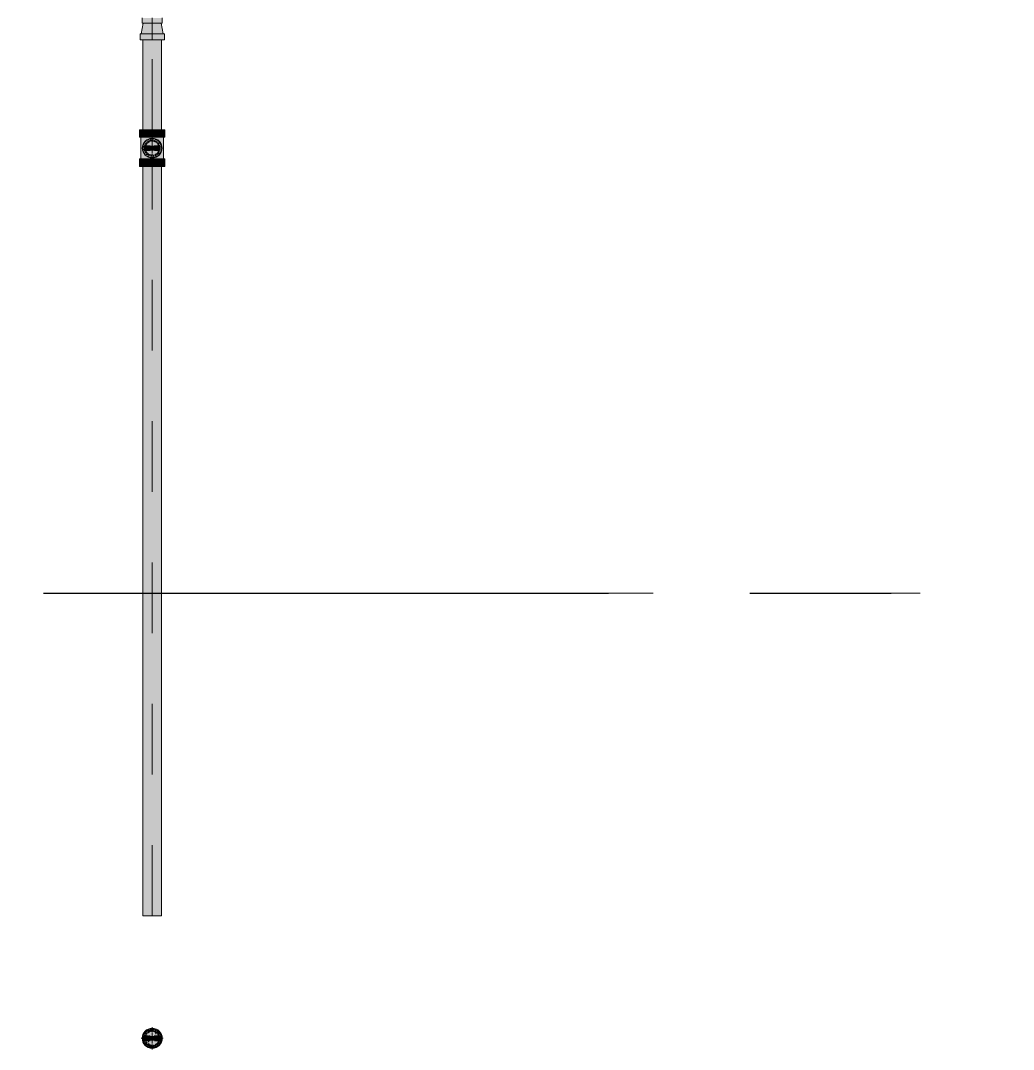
# Model space of a CAD drawing. Header units: millimetres. Extents: x -4000 to 187956, y -58990 to 162485.
# Drawn here: x 61354 to 63586, y 134425 to 136737 of the extents above; entities that cross this region are included whole.
import ezdxf

# ---------------------------------------------------------------- set-up
doc = ezdxf.new("R2010")
doc.units = ezdxf.units.MM
for name, pattern in [('Dash 1_16_', [317.5, 158.75, -158.75]), ('Grid Line', [2222.5, 1270, -317.5, 317.5, -317.5]), ('Grid Line 12_5mm', [2150, 1250, -300, 300, -300])]:
    doc.linetypes.add(name, pattern=pattern)
for name, color, linetype, lineweight in [('F-SPRN', 3, 'Continuous', 9), ('P-PIPE', 3, 'Continuous', 9), ('P-PIPE-CNTR', 3, 'Continuous', 9), ('S-GRID', 1, 'Continuous', 30)]:
    doc.layers.add(name, color=color, linetype=linetype, lineweight=lineweight)

# ---------------------------------------------------------------- blocks, each defined once
blk = doc.blocks.new('CMF2_NHAXUONG_A_rvt-1-FFS - TANG 1')
at = {"layer": 'S-GRID', "linetype": 'Grid Line 12_5mm', "lineweight": 9}
blk.add_line((-824.3, 135450), (183641.1, 135450), dxfattribs=at)
blk = doc.blocks.new('Sprinkler_Up - DN20-V677-FFS - TANG 1')
at = {"layer": 'F-SPRN', "transparency": 33554534}
for points in [[(-13.5, 0), (-3.9, 0.7), (-1.7, 2.9), (-1.2, 3.5), (-0.6, 4), (0.6, 4), (1.2, 3.5), (1.7, 2.9), (4.6, 0), (22.2, 0), (18, 13.1), (6.9, 21.2), (-6.9, 21.2), (-18, 13.1), (-22.2, 0)], [(0, -21.2), (6.9, -21.2), (18, -13.1), (22.2, 0), (3.9, -0.7), (1.7, -2.9), (1.2, -3.5), (0.6, -4), (-0.6, -4), (-1.2, -3.5), (-1.7, -2.9), (-4.6, 0), (-22.2, 0), (-18, -13.1), (-6.9, -21.2)], [(0, -16.7), (4.3, -16.1), (11.8, -11.8), (16.1, -4.3), (16.1, 4.3), (11.8, 11.8), (8.3, 14.4), (0, 16.7), (-4.3, 16.1), (-11.8, 11.8), (-16.1, 4.3), (-16.1, -4.3), (-11.8, -11.8), (-8.3, -14.4)], [(0, -15.6), (7.8, -13.5), (13.5, -7.8), (15.1, -4), (15.1, 4), (13.5, 7.8), (7.8, 13.5), (0, 15.6), (-7.8, 13.5), (-11, 11), (-15.1, 4), (-15.1, -4), (-11, -11), (-7.8, -13.5)], [(-10.9, -5.5), (-10.9, 5.4), (-14.5, 5.4), (-14.5, -5.5)], [(-7.7, -5.5), (-7.7, 5.4), (-10.9, 5.4), (-10.9, -5.5)], [(0, -5.5), (0, 5.4), (-7.7, 5.4), (-7.7, -5.5)], [(0, 0), (5.7, 0), (2.9, 4.9), (-2.9, 4.9), (-5.7, 0)], [(-2.9, -4.9), (2.9, -4.9), (5.7, 0), (-5.7, 0)], [(0, 0), (4.6, 0), (0, 4.6), (-4.6, 0)], [(0, -4.6), (4.6, 0), (-4.6, 0)], [(0, -2.6), (1.3, 0), (-1.8, 0)], [(-1.3, 0), (1.8, 0), (0, 2.6)], [(7.7, -5.5), (7.7, 5.4), (0, 5.4), (0, -5.5)], [(10.9, -5.5), (10.9, 5.4), (7.7, 5.4), (7.7, -5.5)], [(14.5, -5.5), (14.5, 5.4), (10.9, 5.4), (10.9, -5.5)]]:
    blk.add_hatch(color=1, dxfattribs=at).paths.add_polyline_path(points)
at = {"layer": 'F-SPRN', "color": 1}
for p, q in [((-11.5, 5.4), (-14.5, 5.4)), ((-14.5, 5.4), (-11.3, 5.4)), ((-14.5, 5.4), (-14.5, 3.7)), ((-14.5, 3.3), (-14.5, 0)), ((-11.5, 5.4), (-11.5, 4)), ((-10.9, 1.9), (-10.9, 3.6)), ((-10.8, 5.4), (-8, 5.4)), ((-8.1, 5.4), (-10.8, 5.4)), ((-8.1, 5.4), (-8.1, 2.8)), ((-8.1, 2.5), (-8.1, 0.7)), ((-7.7, 4.8), (-7.7, 2.7)), ((-7.7, 4.8), (-7.7, 2.7)), ((-7.7, 2.1), (-7.7, 0.5)), ((-7.7, 2.1), (-7.7, 0.5)), ((-6.7, 5.4), (-4.7, 5.4)), ((-5.8, 3.8), (-5.8, 2.2)), ((-2.1, 0), (-2.1, 0)), ((-2.1, 0), (-2.1, -0.1)), ((0, 2.1), (-0.1, 2.1)), ((2.1, 0.1), (2.1, 0.2)), ((2.1, 0), (2.1, 0.1)), ((2.1, 0), (2.1, 0)), ((4.7, 5.4), (6.5, 5.4)), ((7.7, 5.4), (10.8, 5.4)), ((7.7, 5.2), (7.7, 2.7)), ((7.7, 5.2), (7.7, 2.7)), ((7.7, 2.3), (7.7, 0.5)), ((7.7, 2.3), (7.7, 0.5)), ((10.8, 5.4), (8.1, 5.4)), ((8.1, 5.4), (8.1, 2.8)), ((8.1, 2.5), (8.1, 0.4)), ((10.9, 5.4), (14.5, 5.4)), ((10.9, 3.6), (10.9, 0.2)), ((14.5, 5.4), (11.5, 5.4)), ((11.5, 5.4), (11.5, 4)), ((11.5, 3), (11.5, 0.2)), ((14.5, 5.4), (14.5, -5.5)), ((-14.5, -1.3), (-14.5, -3.7)), ((-11.1, -5.5), (-14.5, -5.5)), ((-14.5, -5.5), (-11.5, -5.5)), ((-10.9, -2.6), (-10.9, -1.3)), ((-10.8, -5.5), (-8.1, -5.5)), ((-7.8, -5.5), (-10.8, -5.5)), ((-8.1, -4.2), (-8.1, -5.5)), ((-7.7, -2.7), (-7.7, -4)), ((-7.7, -2.7), (-7.7, -4)), ((-7, -5.5), (-5.8, -5.5)), ((-4.8, -5.5), (-7, -5.5)), ((-5.8, -2.3), (-5.8, -3.8)), ((-2.1, -0.3), (-2, -0.4)), ((-2, -0.4), (-2, -0.5)), ((-2, -0.5), (-2, -0.6)), ((-2, -0.6), (-2, -0.7)), ((-2, -0.7), (-1.9, -0.7)), ((-1.9, -0.7), (-1.9, -0.8)), ((-1.9, -0.8), (-1.9, -0.9)), ((-1.9, -0.9), (-1.8, -1)), ((-1.8, -1), (-1.8, -1.1)), ((-1.8, -1), (-1.8, -1)), ((-1.8, -1.1), (-1.7, -1.2)), ((-1.7, -1.2), (-1.6, -1.3)), ((-1.7, -1.2), (-1.7, -1.2)), ((-1.6, -1.3), (-1.6, -1.4)), ((-1.6, -1.4), (-1.5, -1.4)), ((-1.5, -1.4), (-1.4, -1.5)), ((-1.4, -1.5), (-1.3, -1.6)), ((-1.4, -1.5), (-1.4, -1.5)), ((-1.3, -1.6), (-1.3, -1.7)), ((-1.3, -1.7), (-1.2, -1.7)), ((-1.2, -1.7), (-1.1, -1.7)), ((-1.1, -1.7), (-1.1, -1.8)), ((-1.1, -1.8), (-1, -1.8)), ((-1, -1.8), (-0.9, -1.9)), ((-0.9, -1.9), (-0.8, -1.9)), ((-0.8, -1.9), (-0.7, -2)), ((-0.8, -1.9), (-0.8, -1.9)), ((-0.7, -2), (-0.6, -2)), ((-0.6, -2), (-0.5, -2)), ((-0.5, -2), (-0.4, -2)), ((-0.4, -2), (-0.3, -2.1)), ((-0.4, -2), (-0.4, -2)), ((-0.3, -2.1), (-0.2, -2.1)), ((-0.2, -2.1), (-0.1, -2.1)), ((-0.1, -2.1), (0, -2.1)), ((0, -2.1), (0.1, -2.1)), ((0.1, -2.1), (0.2, -2.1)), ((0.1, -2.1), (0.1, -2.1)), ((0.2, -2.1), (0.3, -2.1)), ((0.3, -2.1), (0.4, -2)), ((0.4, -2), (0.5, -2)), ((0.5, -2), (0.6, -2)), ((0.6, -2), (0.7, -2)), ((0.6, -2), (0.6, -2)), ((0.7, -2), (0.8, -1.9)), ((0.8, -1.9), (0.9, -1.9)), ((0.9, -1.9), (1, -1.8)), ((0.9, -1.9), (0.9, -1.9)), ((1, -1.8), (1.1, -1.8)), ((1.1, -1.8), (1.2, -1.7)), ((1.2, -1.7), (1.3, -1.6)), ((1.2, -1.7), (1.2, -1.7)), ((1.3, -1.6), (1.4, -1.6)), ((1.4, -1.5), (1.5, -1.5)), ((1.4, -1.6), (1.4, -1.5)), ((1.5, -1.4), (1.6, -1.3)), ((1.5, -1.5), (1.5, -1.4)), ((1.6, -1.3), (1.7, -1.2)), ((1.6, -1.3), (1.6, -1.3)), ((1.7, -1.1), (1.8, -1.1)), ((1.7, -1.2), (1.7, -1.1)), ((1.8, -1), (1.9, -0.9)), ((1.8, -1.1), (1.8, -1)), ((1.9, -0.8), (2, -0.7)), ((1.9, -0.8), (1.9, -0.8)), ((1.9, -0.9), (1.9, -0.8)), ((2, -0.4), (2.1, -0.3)), ((2, -0.5), (2, -0.4)), ((2, -0.5), (2, -0.5)), ((2, -0.6), (2, -0.5)), ((2, -0.7), (2, -0.6)), ((2.1, -0.1), (2.1, 0)), ((2.1, -0.2), (2.1, -0.1)), ((2.1, -0.3), (2.1, -0.2)), ((7, -5.5), (4.8, -5.5)), ((5.8, -2.2), (5.8, -3.8)), ((5.8, -5.5), (7, -5.5)), ((7.7, -0.5), (7.7, -2.3)), ((7.7, -0.5), (7.7, -2.3)), ((7.7, -2.7), (7.7, -5.4)), ((7.7, -2.7), (7.7, -5.4)), ((10.8, -5.5), (7.7, -5.5)), ((8.1, -0.4), (8.1, -2.5)), ((8.1, -2.8), (8.1, -5.5)), ((8.1, -5.5), (10.8, -5.5)), ((10.9, -0.2), (10.9, -3.6)), ((14.5, -5.5), (10.9, -5.5)), ((11.5, -0.2), (11.5, -3)), ((11.5, -4), (11.5, -5.5)), ((11.5, -5.5), (14.5, -5.5))]:
    blk.add_line(p, q, dxfattribs=at)
at = {"layer": 'F-SPRN', "color": 1, "flags": 128}
for points in [[(-1.7, 1.2), (-1.7, 1.1), (-1.8, 1.1), (-1.8, 1), (-1.9, 0.9), (-1.9, 0.8), (-1.9, 0.8), (-2, 0.7), (-2, 0.6), (-2, 0.5), (-2, 0.5), (-2, 0.4), (-2.1, 0.3), (-2.1, 0.2), (-2.1, 0.1), (-2.1, 0)], [(-0.9, 1.9), (-1, 1.8), (-1.1, 1.8), (-1.2, 1.7), (-1.2, 1.7), (-1.3, 1.6), (-1.4, 1.6), (-1.4, 1.5), (-1.5, 1.5), (-1.5, 1.4), (-1.6, 1.3), (-1.6, 1.3), (-1.7, 1.2)], [(-0.6, 2), (-0.7, 2), (-0.8, 1.9), (-0.9, 1.9), (-0.9, 1.9)], [(-0.5, 2), (-0.6, 2), (-0.6, 2)], [(-0.1, 2.1), (-0.1, 2.1), (-0.2, 2.1), (-0.3, 2.1), (-0.4, 2), (-0.5, 2)], [(1.6, 1.4), (1.5, 1.4), (1.4, 1.5), (1.4, 1.5), (1.3, 1.6), (1.3, 1.7), (1.2, 1.7), (1.1, 1.7), (1.1, 1.8), (1, 1.8), (0.9, 1.9), (0.8, 1.9), (0.8, 1.9), (0.7, 2), (0.6, 2), (0.5, 2), (0.4, 2), (0.4, 2), (0.3, 2.1), (0.2, 2.1), (0.1, 2.1), (0, 2.1)], [(1.9, 0.8), (1.9, 0.9), (1.8, 1), (1.8, 1), (1.8, 1.1), (1.7, 1.2), (1.7, 1.2), (1.6, 1.3), (1.6, 1.4)], [(2.1, 0.3), (2, 0.4), (2, 0.5), (2, 0.6), (2, 0.7), (1.9, 0.7), (1.9, 0.8)], [(2.1, 0.2), (2.1, 0.2), (2.1, 0.3)], [(-2.1, -0.1), (-2.1, -0.2), (-2.1, -0.2), (-2.1, -0.3)]]:
    blk.add_lwpolyline(points, dxfattribs=at)
at = {"layer": 'F-SPRN', "color": 1}
for radius, start, end in [(22.2, 360, 180), (21.9, 165.6773, 179.2615), (21.9, 144.7698, 164.8151), (21.9, 126.6942, 143.2701), (16.7, 167.6802, 180), (16.7, 167.6802, 180), (16.7, 155.3879, 164.9693), (16.7, 155.3879, 164.9693), (15.6, 166.4265, 180), (15.6, 166.4265, 180), (15.6, 150.9409, 165), (15.6, 159.6139, 165), (16.7, 136.7213, 149.931), (16.7, 136.7213, 149.931), (15.6, 150.9409, 156.3845), (15.6, 138.4214, 150), (15.6, 138.4214, 150), (21.9, 108.2621, 125.7507), (16.7, 121.4181, 130.5751), (16.7, 121.4181, 130.5751), (15.6, 120.5262, 133.2078), (15.6, 120.5262, 133.2078), (16.7, 106.5995, 120), (16.7, 106.5995, 120), (15.6, 114.4363, 119.9813), (15.6, 114.4363, 119.9813), (21.9, 99.348, 107.901), (4.63, 155.7832, 180), (4.63, 155.7832, 180), (16.7, 96.4143, 105), (16.7, 96.4143, 105), (4.63, 109.0192, 138.2703), (4.63, 109.0192, 138.2703), (21.9, 90.145, 98.8503), (15.6, 95.5762, 100.6843), (15.6, 95.5762, 100.6843), (2.56, 109.0192, 168.8278), (2.56, 109.0192, 168.8278), (2.04, 109.0192, 180), (16.7, 83.0684, 90), (16.7, 83.0684, 90), (4.63, 17.9592, 90), (4.63, 17.9592, 90), (3.81, 57.0577, 90), (2.56, 14.5599, 90), (2.56, 14.5599, 90), (2.04, 10.4703, 90), (21.9, 72.5583, 89.4624), (15.6, 75.573, 80.5892), (15.6, 75.573, 80.5892), (3.81, 16.1605, 43.8358), (15.6, 67.5614, 74.5481), (15.6, 67.5614, 74.5481), (16.7, 60, 75), (16.7, 60, 75), (15.6, 60.0187, 65.5637), (15.6, 60.0187, 65.5637), (21.9, 54.2493, 71.7379), (15.6, 46.7922, 60), (15.6, 46.7922, 60), (16.7, 49.4249, 58.5819), (16.7, 49.4249, 58.5819), (15.6, 30, 41.5786), (15.6, 30, 41.5786), (16.7, 30, 43.2787), (16.7, 30, 43.2787), (21.9, 36.7299, 53.3058), (15.6, 23.6155, 29.5646), (15.6, 15, 29.5646), (15.6, 15, 20.3861), (16.7, 15, 24.6121), (16.7, 15, 24.6121), (15.6, 360, 13.6618), (15.6, 0, 13.6618), (16.7, 360, 12.3198), (16.7, 0, 12.3198), (21.9, 15.1849, 35.2302), (21.9, 0.7385, 14.3227), (22.2, 180, 360), (21.9, 180.7385, 194.3227), (21.9, 195.1849, 215.2302), (21.9, 216.7299, 233.3058), (16.7, 180, 192.3198), (16.7, 180, 192.3198), (16.7, 195.0307, 204.6121), (16.7, 195.0307, 204.6121), (15.6, 181.9082, 193.6618), (15.6, 181.9082, 193.6618), (15.6, 197.3339, 209.5646), (15.6, 197.3339, 209.5646), (16.7, 210.069, 223.2787), (16.7, 210.069, 223.2787), (15.6, 212.5472, 221.5786), (15.6, 212.5472, 221.5786), (21.9, 234.2493, 251.7379), (16.7, 229.4249, 238.5819), (16.7, 229.4249, 238.5819), (15.6, 233.795, 240), (15.6, 233.795, 240), (16.7, 240, 255), (16.7, 240, 255), (15.6, 240.0187, 254.5481), (15.6, 240.0187, 254.5481), (21.9, 252.5583, 269.4624), (4.63, 197.9592, 0), (4.63, 197.9592, 360), (15.6, 255, 267.64), (15.6, 255, 267.64), (3.81, 196.1605, 360), (2.56, 191.1677, 270), (2.56, 191.1677, 270), (2.04, 190.4703, 270), (16.7, 263.0684, 270), (16.7, 263.0684, 270), (2.04, 270, 0), (2.56, 270, 0), (2.56, 270, 360), (21.9, 270.145, 278.8503), (15.6, 275.5762, 280.6843), (15.6, 275.5762, 280.6843), (16.7, 276.4143, 285), (16.7, 276.4143, 285), (21.9, 279.348, 287.901), (16.7, 286.5995, 300), (16.7, 286.5995, 300), (15.6, 294.4363, 299.9813), (15.6, 294.4363, 299.9813), (21.9, 288.2621, 305.7507), (15.6, 300, 313.2078), (15.6, 300, 313.2078), (16.7, 301.4181, 310.5751), (16.7, 301.4181, 310.5751), (15.6, 318.4214, 330), (15.6, 318.4214, 330), (16.7, 316.7213, 330), (16.7, 316.7213, 330), (21.9, 306.6942, 323.2701), (15.6, 330.4354, 345), (15.6, 330.4354, 336.3845), (15.6, 339.6139, 345), (15.6, 346.3382, 360), (15.6, 346.3382, 360), (16.7, 335.3879, 345), (16.7, 335.3879, 345), (16.7, 347.6802, 360), (16.7, 347.6802, 360), (21.9, 324.7698, 344.8151), (21.9, 345.6773, 359.2615)]:
    blk.add_arc((0, 0), radius, start, end, dxfattribs=at)
blk = doc.blocks.new('Steel_Transition_Threaded_HoaPhat - Standard-V953-FFS - TANG 1')
at = {"layer": 'P-PIPE', "lineweight": 13, "transparency": 33554534}
h = blk.add_hatch(color=1, dxfattribs=at)
h.paths.add_polyline_path([(49550, 126427.6), (49555.8, 126428.4), (49561.3, 126430.6), (49565.9, 126434.2), (49569.5, 126438.8), (49571.7, 126444.3), (49572.5, 126450.1), (49571.7, 126455.9), (49569.5, 126461.3), (49565.9, 126466), (49561.3, 126469.6), (49555.8, 126471.8), (49550, 126472.6), (49544.2, 126471.8), (49538.8, 126469.6), (49534.1, 126466), (49530.5, 126461.3), (49528.3, 126455.9), (49527.5, 126450.1), (49528.3, 126444.3), (49530.5, 126438.8), (49534.1, 126434.2), (49538.8, 126430.6), (49544.2, 126428.4)])
h.paths.add_polyline_path([(49550, 126430), (49544.8, 126430.7), (49540, 126432.7), (49535.8, 126435.9), (49532.6, 126440), (49530.6, 126444.9), (49529.9, 126450.1), (49530.6, 126455.3), (49532.6, 126460.1), (49535.8, 126464.3), (49540, 126467.5), (49544.8, 126469.5), (49550, 126470.2), (49555.2, 126469.5), (49560.1, 126467.5), (49564.2, 126464.3), (49567.4, 126460.1), (49569.4, 126455.3), (49570.1, 126450.1), (49569.4, 126444.9), (49567.4, 126440), (49564.2, 126435.9), (49560.1, 126432.7), (49555.2, 126430.7)])
for points in [[(49529.9, 126450.1), (49533.6, 126450.1), (49535.8, 126458.3), (49541.8, 126464.3), (49550, 126466.5), (49558.2, 126464.3), (49564.2, 126458.3), (49566.4, 126450.1), (49570.1, 126450.1), (49569.4, 126455.3), (49567.4, 126460.1), (49564.2, 126464.3), (49560.1, 126467.5), (49555.2, 126469.5), (49550, 126470.2), (49544.8, 126469.5), (49540, 126467.5), (49535.8, 126464.3), (49532.6, 126460.1), (49530.6, 126455.3)], [(49550, 126431.6), (49554.8, 126432.2), (49559.3, 126434.1), (49563.1, 126437), (49566, 126440.8), (49567.9, 126445.3), (49568.5, 126450.1), (49567.9, 126454.9), (49566, 126459.3), (49563.1, 126463.2), (49559.3, 126466.1), (49554.8, 126468), (49550, 126468.6), (49545.2, 126468), (49540.8, 126466.1), (49536.9, 126463.2), (49534, 126459.3), (49532.1, 126454.9), (49531.5, 126450.1), (49532.1, 126445.3), (49534, 126440.8), (49536.9, 126437), (49540.8, 126434.1), (49545.2, 126432.2)], [(49550, 126430), (49555.2, 126430.7), (49560.1, 126432.7), (49564.2, 126435.9), (49567.4, 126440), (49569.4, 126444.9), (49570.1, 126450.1), (49566.4, 126450.1), (49564.2, 126441.9), (49558.2, 126435.9), (49550, 126433.7), (49541.8, 126435.9), (49535.8, 126441.9), (49533.6, 126450.1), (49529.9, 126450.1), (49530.6, 126444.9), (49532.6, 126440), (49535.8, 126435.9), (49540, 126432.7), (49544.8, 126430.7)]]:
    blk.add_hatch(color=1, dxfattribs=at).paths.add_polyline_path(points)
at = {"layer": 'P-PIPE', "color": 20, "lineweight": 13}
for radius, start, end in [(22.5, 0, 180), (22.5, 0, 180), (20.1, 109.6859, 125.0043), (20.1, 100.9975, 105), (18.5, 91.4353, 103.2046), (18.5, 91.4353, 103.2046), (20.1, 90.5246, 98.5089), (18.5, 78.0986, 90), (18.5, 78.0986, 90), (20.1, 75.0607, 87.9279), (20.1, 54.9957, 75), (22.5, 180, 0), (22.5, 180, 0), (20.1, 166.0499, 180), (20.1, 180, 193.9501), (20.1, 150, 162.7449), (18.5, 166.5939, 180), (18.5, 166.5939, 180), (18.5, 180, 193.4061), (18.5, 180, 193.4061), (18.5, 157.6232, 165), (18.5, 157.6232, 165), (18.5, 195, 202.3768), (18.5, 195, 202.3768), (20.1, 128.8856, 148.1553), (16.4, 180.8106, 191.4533), (16.4, 168.5467, 175.1607), (18.5, 136.4297, 150), (18.5, 136.4297, 150), (16.4, 158.0319, 163.506), (16.4, 141.9681, 150), (18.5, 123.4976, 133.2041), (18.5, 123.4976, 133.2041), (16.4, 121.0738, 126.4537), (18.5, 106.819, 120), (18.5, 106.819, 120), (16.4, 113.4045, 120), (16.4, 107.4657, 111.9681), (16.4, 96.2132, 104.6042), (16.4, 66.9681, 75), (18.5, 60, 75), (18.5, 60, 75), (18.5, 46.7959, 56.5024), (18.5, 46.7959, 56.5024), (20.1, 31.8447, 51.1144), (16.4, 30, 38.0319), (18.5, 30, 43.5703), (18.5, 30, 43.5703), (16.4, 338.0319, 342.8691), (16.4, 0, 8.0319), (16.4, 351.9681, 0), (18.5, 15, 22.3768), (18.5, 15, 22.3768), (18.5, 337.6232, 345), (18.5, 337.6232, 345), (20.1, 17.2551, 30), (18.5, 0, 13.4061), (18.5, 0, 13.4061), (18.5, 346.5939, 0), (18.5, 346.5939, 0), (20.1, 0, 13.9501), (20.1, 346.0499, 0), (20.1, 197.2551, 210), (20.1, 211.8447, 231.1144), (18.5, 210, 223.5703), (18.5, 210, 223.5703), (16.4, 210.6635, 218.0319), (18.5, 226.7959, 236.5024), (18.5, 226.7959, 236.5024), (20.1, 234.9957, 255), (16.4, 230.4733, 236.6389), (18.5, 240, 255), (18.5, 240, 255), (16.4, 240, 246.5955), (16.4, 246.9681, 255), (20.1, 255.0607, 267.9279), (18.5, 258.0986, 270), (18.5, 258.0986, 270), (16.4, 264.1652, 268.506), (20.1, 270.5246, 278.5089), (18.5, 271.4353, 283.2046), (18.5, 271.4353, 283.2046), (16.4, 276.4537, 283.9063), (20.1, 280.9975, 285), (16.4, 287.4657, 291.9681), (18.5, 286.819, 300), (18.5, 286.819, 300), (16.4, 293.4045, 300), (20.1, 289.6859, 305.0043), (18.5, 303.4976, 313.2041), (18.5, 303.4976, 313.2041), (20.1, 308.8856, 328.1553), (18.5, 316.4297, 330), (18.5, 316.4297, 330), (20.1, 330, 342.7449)]:
    blk.add_arc((49550, 126450.1), radius, start, end, dxfattribs=at)
blk = doc.blocks.new('Sprinkler_Up - DN20-V968-FFS - TANG 1')
at = {"layer": 'F-SPRN', "transparency": 33554534}
for points in [[(-4.6, 0), (-1.7, 2.9), (-1.2, 3.5), (-0.6, 4), (0.6, 4), (1.2, 3.5), (1.7, 2.9), (4.6, 0), (22.2, 0), (18, 13.1), (6.9, 21.2), (-6.9, 21.2), (-18, 13.1), (-22.2, 0), (-13.2, 0)], [(-6.9, -21.2), (6.9, -21.2), (18, -13.1), (22.2, 0), (3.9, -0.7), (1.7, -2.9), (1.2, -3.5), (0.6, -4), (-0.6, -4), (-1.2, -3.5), (-1.7, -2.9), (-4.6, 0), (-22.2, 0), (-18, -13.1), (-12.4, -17.1)], [(0, -16.7), (4.3, -16.1), (11.8, -11.8), (16.1, -4.3), (16.1, 4.3), (11.8, 11.8), (8.3, 14.4), (0, 16.7), (-4.3, 16.1), (-11.8, 11.8), (-16.1, 4.3), (-16.1, -4.3), (-11.8, -11.8), (-8.3, -14.4)], [(0, -15.6), (7.8, -13.5), (13.5, -7.8), (15.1, -4), (15.1, 4), (13.5, 7.8), (7.8, 13.5), (0, 15.6), (-7.8, 13.5), (-11, 11), (-15.1, 4), (-15.1, -4), (-11, -11), (-7.8, -13.5)], [(-14.5, -5.5), (-10.9, -5.5), (-10.9, 5.4), (-14.5, 5.4)], [(-7.7, -5.5), (-7.7, 5.4), (-10.9, 5.4), (-10.9, -5.5)], [(0, -5.5), (0, 5.4), (-7.7, 5.4), (-7.7, -5.5)], [(0, 0), (5.7, 0), (2.9, 4.9), (-2.9, 4.9), (-5.7, 0)], [(2.9, -4.9), (5.7, 0), (-5.7, 0), (-2.9, -4.9)], [(-4.6, 0), (4.6, 0), (0, 4.6)], [(0, -4.6), (4.6, 0), (-4.6, 0)], [(0, -2.6), (1.3, 0), (-1.8, 0)], [(-1.3, 0), (1.8, 0), (0, 2.6)], [(7.7, -5.5), (7.7, 5.4), (0, 5.4), (0, -5.5)], [(10.9, -5.5), (10.9, 5.4), (7.7, 5.4), (7.7, -5.5)], [(14.5, -5.5), (14.5, 5.4), (10.9, 5.4), (10.9, -5.5)]]:
    blk.add_hatch(color=1, dxfattribs=at).paths.add_polyline_path(points)
at = {"layer": 'F-SPRN', "color": 1}
for p, q in [((-13.2, 5.4), (-14.5, 5.4)), ((-14.5, 5.4), (-13.2, 5.4)), ((-14.5, 5.4), (-14.5, -5.5)), ((-11.5, 5.4), (-13.2, 5.4)), ((-13.2, 5.4), (-10.9, 5.4)), ((-11.5, 5.4), (-11.5, 4)), ((-11.5, 3), (-11.5, 0.2)), ((-10.9, 0.2), (-10.9, 3.6)), ((-10.8, 5.4), (-7.7, 5.4)), ((-8.1, 5.4), (-10.8, 5.4)), ((-8.1, 5.4), (-8.1, 2.8)), ((-8.1, 2.5), (-8.1, 0.4)), ((-7.7, 5.4), (-7.7, 2.7)), ((-7.7, 5.4), (-7.7, 2.7)), ((-7.7, 2.3), (-7.7, 0.5)), ((-7.7, 2.3), (-7.7, 0.5)), ((-6.9, 5.4), (-4.7, 5.4)), ((-5.8, 3.8), (-5.8, 2.2)), ((-2.1, 0), (-2.1, 0)), ((-2.1, 0), (-2.1, -0.1)), ((0, 2.1), (-0.1, 2.1)), ((2.1, 0), (2.1, 0.1)), ((2.1, 0), (2.1, 0)), ((4.7, 5.4), (6.9, 5.4)), ((5.8, 3.8), (5.8, 2.2)), ((7.7, 5.4), (10.8, 5.4)), ((7.7, 5.4), (7.7, 2.7)), ((7.7, 5.4), (7.7, 2.7)), ((7.7, 2.3), (7.7, 0.5)), ((7.7, 2.3), (7.7, 0.5)), ((10.8, 5.4), (8.1, 5.4)), ((8.1, 5.4), (8.1, 2.8)), ((8.1, 2.5), (8.1, 0.4)), ((10.9, 5.4), (14.5, 5.4)), ((10.9, 3.6), (10.9, 0.2)), ((14.5, 5.4), (11.5, 5.4)), ((11.5, 5.4), (11.5, 4)), ((11.5, 3), (11.5, 0.2)), ((14.5, 5.4), (14.5, -5.5)), ((-13.3, -5.5), (-14.5, -5.5)), ((-14.5, -5.5), (-13.3, -5.5)), ((-10.9, -5.5), (-13.2, -5.5)), ((-13.2, -5.5), (-11.5, -5.5)), ((-11.5, -0.2), (-11.5, -3)), ((-11.5, -4), (-11.5, -5.5)), ((-10.9, -3.6), (-10.9, -0.2)), ((-10.8, -5.5), (-8.1, -5.5)), ((-7.7, -5.5), (-10.8, -5.5)), ((-8.1, -0.4), (-8.1, -2.5)), ((-8.1, -2.8), (-8.1, -5.5)), ((-7.7, -0.5), (-7.7, -2.3)), ((-7.7, -0.5), (-7.7, -2.3)), ((-7.7, -2.7), (-7.7, -5.4)), ((-7.7, -2.7), (-7.7, -5.4)), ((-7, -5.5), (-5.8, -5.5)), ((-4.8, -5.5), (-7, -5.5)), ((-5.8, -2.2), (-5.8, -3.8)), ((0, -2.1), (0.1, -2.1)), ((7, -5.5), (4.8, -5.5)), ((5.8, -2.2), (5.8, -3.8)), ((5.8, -5.5), (7, -5.5)), ((7.7, -0.5), (7.7, -2.3)), ((7.7, -0.5), (7.7, -2.3)), ((7.7, -2.7), (7.7, -5.4)), ((7.7, -2.7), (7.7, -5.4)), ((10.8, -5.5), (7.7, -5.5)), ((8.1, -0.4), (8.1, -2.5)), ((8.1, -2.8), (8.1, -5.5)), ((8.1, -5.5), (10.8, -5.5)), ((10.9, -0.2), (10.9, -3.6)), ((14.5, -5.5), (10.9, -5.5)), ((11.5, -0.2), (11.5, -3)), ((11.5, -4), (11.5, -5.5)), ((11.5, -5.5), (14.5, -5.5))]:
    blk.add_line(p, q, dxfattribs=at)
at = {"layer": 'F-SPRN', "color": 1, "flags": 128}
for points in [[(-0.1, 2.1), (-0.1, 2.1), (-0.2, 2.1), (-0.3, 2.1), (-0.4, 2), (-0.5, 2), (-0.6, 2), (-0.6, 2), (-0.7, 2), (-0.8, 1.9), (-0.9, 1.9), (-0.9, 1.9), (-1, 1.8), (-1.1, 1.8), (-1.2, 1.7), (-1.2, 1.7), (-1.3, 1.6), (-1.4, 1.6), (-1.4, 1.5), (-1.5, 1.5), (-1.5, 1.4), (-1.6, 1.3), (-1.6, 1.3), (-1.7, 1.2), (-1.7, 1.1), (-1.8, 1.1), (-1.8, 1), (-1.9, 0.9), (-1.9, 0.8), (-1.9, 0.8), (-2, 0.7), (-2, 0.6), (-2, 0.5), (-2, 0.5), (-2, 0.4), (-2.1, 0.3), (-2.1, 0.2), (-2.1, 0.1), (-2.1, 0)], [(2.1, 0.1), (2.1, 0.2), (2.1, 0.2), (2.1, 0.3), (2, 0.4), (2, 0.5), (2, 0.6), (2, 0.7), (1.9, 0.7), (1.9, 0.8), (1.9, 0.9), (1.8, 1), (1.8, 1), (1.8, 1.1), (1.7, 1.2), (1.7, 1.2), (1.6, 1.3), (1.6, 1.4), (1.5, 1.4), (1.4, 1.5), (1.4, 1.5), (1.3, 1.6), (1.3, 1.7), (1.2, 1.7), (1.1, 1.7), (1.1, 1.8), (1, 1.8), (0.9, 1.9), (0.8, 1.9), (0.8, 1.9), (0.7, 2), (0.6, 2), (0.5, 2), (0.4, 2), (0.4, 2), (0.3, 2.1), (0.2, 2.1), (0.1, 2.1), (0, 2.1)], [(-2.1, -0.1), (-2.1, -0.2), (-2.1, -0.2), (-2.1, -0.3), (-2, -0.4), (-2, -0.5), (-2, -0.6), (-2, -0.7), (-1.9, -0.7), (-1.9, -0.8), (-1.9, -0.9), (-1.8, -1), (-1.8, -1), (-1.8, -1.1), (-1.7, -1.2), (-1.7, -1.2), (-1.6, -1.3), (-1.6, -1.4), (-1.5, -1.4), (-1.4, -1.5), (-1.4, -1.5), (-1.3, -1.6), (-1.3, -1.7), (-1.2, -1.7), (-1.1, -1.7), (-1.1, -1.8), (-1, -1.8), (-0.9, -1.9), (-0.8, -1.9), (-0.8, -1.9), (-0.7, -2), (-0.6, -2), (-0.5, -2), (-0.4, -2), (-0.4, -2), (-0.3, -2.1), (-0.2, -2.1), (-0.1, -2.1), (0, -2.1)], [(0.1, -2.1), (0.1, -2.1), (0.2, -2.1), (0.3, -2.1), (0.4, -2), (0.5, -2), (0.6, -2), (0.6, -2), (0.7, -2), (0.8, -1.9), (0.9, -1.9), (0.9, -1.9), (1, -1.8), (1.1, -1.8), (1.2, -1.7), (1.2, -1.7), (1.3, -1.6), (1.4, -1.6), (1.4, -1.5), (1.5, -1.5), (1.5, -1.4), (1.6, -1.3), (1.6, -1.3), (1.7, -1.2), (1.7, -1.1), (1.8, -1.1), (1.8, -1), (1.9, -0.9), (1.9, -0.8), (1.9, -0.8), (2, -0.7), (2, -0.6), (2, -0.5), (2, -0.5), (2, -0.4), (2.1, -0.3), (2.1, -0.2), (2.1, -0.1), (2.1, 0)]]:
    blk.add_lwpolyline(points, dxfattribs=at)
at = {"layer": 'F-SPRN', "color": 1}
for radius, start, end in [(22.2, 360, 180), (21.9, 165.6773, 179.2615), (21.9, 144.7698, 164.8151), (21.9, 129.0584, 143.2701), (16.7, 167.6802, 180), (16.7, 167.6802, 180), (16.7, 155.3879, 165), (16.7, 155.3879, 165), (15.6, 166.3382, 180), (15.6, 166.3382, 180), (15.6, 150.4354, 165), (15.6, 159.6139, 165), (16.7, 136.7213, 150), (16.7, 136.7213, 150), (15.6, 150.4354, 156.3845), (15.6, 138.4214, 150), (15.6, 138.4214, 150), (21.9, 108.2621, 125.7507), (16.7, 121.4181, 130.5751), (16.7, 121.4181, 130.5751), (15.6, 120, 133.2078), (15.6, 120, 133.2078), (16.7, 106.5995, 120), (16.7, 106.5995, 120), (15.6, 114.4363, 119.9813), (15.6, 114.4363, 119.9813), (21.9, 99.348, 107.901), (4.63, 0, 180), (4.63, 360, 180), (16.7, 96.4143, 105), (16.7, 96.4143, 105), (3.81, 360, 180), (21.9, 90.145, 98.8503), (15.6, 95.5762, 100.6843), (15.6, 95.5762, 100.6843), (2.56, 0, 180), (2.56, 360, 180), (2.04, 0, 180), (16.7, 83.0684, 90), (16.7, 83.0684, 90), (21.9, 72.5583, 89.4624), (15.6, 75, 87.64), (15.6, 75, 87.64), (15.6, 60.0187, 74.5481), (15.6, 60.0187, 74.5481), (16.7, 60, 75), (16.7, 60, 75), (21.9, 54.2493, 71.7379), (15.6, 46.7922, 60), (15.6, 46.7922, 60), (16.7, 49.4249, 58.5819), (16.7, 49.4249, 58.5819), (15.6, 30, 41.5786), (15.6, 30, 41.5786), (16.7, 30, 43.2787), (16.7, 30, 43.2787), (21.9, 36.7299, 53.3058), (15.6, 23.6155, 29.5646), (15.6, 15, 29.5646), (15.6, 15, 20.3861), (16.7, 15, 24.6121), (16.7, 15, 24.6121), (15.6, 360, 13.6618), (15.6, 0, 13.6618), (16.7, 360, 12.3198), (16.7, 0, 12.3198), (21.9, 15.1849, 35.2302), (21.9, 0.7385, 14.3227), (22.2, 180, 360), (21.9, 180.7385, 194.3227), (21.9, 195.1849, 215.2302), (21.9, 216.7299, 230.9416), (16.7, 180, 192.3198), (16.7, 180, 192.3198), (16.7, 195, 204.6121), (16.7, 195, 204.6121), (15.6, 180, 193.6618), (15.6, 180, 193.6618), (15.6, 195, 200.3861), (15.6, 195, 209.5646), (16.7, 210, 223.2787), (16.7, 210, 223.2787), (15.6, 203.6155, 209.5646), (15.6, 210, 221.5786), (15.6, 210, 221.5786), (21.9, 234.2493, 251.7379), (16.7, 229.4249, 238.5819), (16.7, 229.4249, 238.5819), (15.6, 226.7922, 240), (15.6, 226.7922, 240), (16.7, 240, 255), (16.7, 240, 255), (15.6, 240.0187, 254.5481), (15.6, 240.0187, 254.5481), (21.9, 252.5583, 269.4624), (4.63, 180, 0), (4.63, 180, 360), (15.6, 255, 267.64), (15.6, 255, 267.64), (3.81, 180, 360), (2.56, 180, 0), (2.56, 180, 360), (2.04, 180, 0), (16.7, 263.0684, 270), (16.7, 263.0684, 270), (21.9, 270.145, 278.8503), (15.6, 275.5762, 280.6843), (15.6, 275.5762, 280.6843), (16.7, 276.4143, 285), (16.7, 276.4143, 285), (21.9, 279.348, 287.901), (16.7, 286.5995, 300), (16.7, 286.5995, 300), (15.6, 294.4363, 299.9813), (15.6, 294.4363, 299.9813), (21.9, 288.2621, 305.7507), (15.6, 300, 313.2078), (15.6, 300, 313.2078), (16.7, 301.4181, 310.5751), (16.7, 301.4181, 310.5751), (15.6, 318.4214, 330), (15.6, 318.4214, 330), (16.7, 316.7213, 330), (16.7, 316.7213, 330), (21.9, 306.6942, 323.2701), (15.6, 330.4354, 345), (15.6, 330.4354, 336.3845), (15.6, 339.6139, 345), (15.6, 346.3382, 360), (15.6, 346.3382, 360), (16.7, 335.3879, 345), (16.7, 335.3879, 345), (16.7, 347.6802, 360), (16.7, 347.6802, 360), (21.9, 324.7698, 344.8151), (21.9, 345.6773, 359.2615)]:
    blk.add_arc((0, 0), radius, start, end, dxfattribs=at)

msp = doc.modelspace()

# ---------------------------------------------------------------- block references
at = {"lineweight": 5}
msp.add_blockref('CMF2_NHAXUONG_A_rvt-1-FFS - TANG 1', (0, 0), dxfattribs=at)

# ---------------------------------------------------------------- next in the draw order: hatches: boundary and pattern name
at = {"layer": 'P-PIPE', "lineweight": 5, "transparency": 33554534}
for points in [[(61665.9, 136730.8), (61672.5, 136730.8), (61671.7, 136742.6), (61627.5, 136742.6), (61628.3, 136730.8), (61661.3, 136730.8)], [(61662.4, 136706.9), (61674.8, 136706.9), (61669.4, 136730.8), (61629.9, 136730.8), (61626.1, 136706.9), (61656.4, 136706.9)], [(61669.3, 136693.6), (61677.4, 136693.6), (61676.4, 136706.9), (61622.7, 136706.9), (61623.6, 136693.6), (61663.7, 136693.6)], [(61635.1, 136491.2), (61650, 136491.2), (61650, 136693.6), (61628.9, 136693.6), (61629.6, 136491.2), (61631.7, 136491.2)], [(61650, 136491.2), (61671.1, 136491.2), (61670.4, 136693.6), (61650, 136693.6), (61650, 136536.3)], [(61636.8, 136474.5), (61650, 136474.5), (61650, 136491.2), (61621.4, 136491.2), (61622.3, 136474.5), (61635.7, 136474.5)], [(61678.6, 136474.5), (61677.7, 136491.2), (61650, 136491.2), (61650, 136474.5), (61677.7, 136474.5)], [(61628.1, 136425.7), (61650, 136425.7), (61650, 136431.9), (61640.9, 136434.6), (61636.8, 136437.9), (61634.3, 136440.9), (61632.1, 136446.8), (61632.1, 136453.4), (61634.3, 136459.3), (61640.9, 136465.5), (61643.6, 136467.1), (61650, 136468.3), (61650, 136474.5), (61624.7, 136474.5), (61625.6, 136425.7)], [(61650, 136429.2), (61655.4, 136429.9), (61660.4, 136432), (61664.8, 136435.3), (61668.1, 136439.6), (61670.2, 136444.7), (61670.9, 136450.1), (61670.2, 136455.5), (61668.1, 136460.5), (61664.8, 136464.9), (61660.4, 136468.2), (61655.4, 136470.3), (61650, 136471), (61644.6, 136470.3), (61636.8, 136466.1), (61635.2, 136464.9), (61631.9, 136460.5), (61629.8, 136455.5), (61629.1, 136450.1), (61629.8, 136444.7), (61631.9, 136439.6), (61636.8, 136434.1), (61639.6, 136432), (61644.6, 136429.9)], [(61671.9, 136425.7), (61675.3, 136425.7), (61674.4, 136474.5), (61650, 136474.5), (61650, 136468.3), (61659.1, 136465.5), (61661.8, 136463.9), (61665.7, 136459.3), (61667.9, 136453.4), (61667.9, 136446.8), (61665.7, 136440.9), (61659.1, 136434.6), (61656.4, 136433.1), (61650, 136431.9), (61650, 136425.7), (61667.9, 136425.7)], [(61636.8, 136409), (61650, 136409), (61650, 136425.7), (61621.4, 136425.7), (61622.3, 136409), (61635.7, 136409)], [(61650, 134725.1), (61650, 136409), (61628.9, 136409), (61629.6, 134725.1), (61644.5, 134725.1)], [(61650, 136409), (61678.6, 136409), (61677.7, 136425.7), (61650, 136425.7)], [(61650, 134725.1), (61671.1, 134725.1), (61670.4, 136409), (61650, 136409), (61650, 135076.2)]]:
    msp.add_hatch(color=1, dxfattribs=at).paths.add_polyline_path(points)
at = {"layer": 'P-PIPE', "transparency": 33554534}
for points in [[(61641.7, 134435.6), (61642.8, 134437.6), (61641.7, 134441.7), (61642.8, 134445.9), (61645.8, 134449), (61657.2, 134454.3), (61658.4, 134458.4), (61657.2, 134462.6), (61655.9, 134464.3), (61650, 134466.8), (61641.7, 134464.6), (61635.5, 134458.4), (61633.3, 134450.1), (61635.5, 134441.7), (61638.2, 134438.3)], [(61650, 134433.4), (61658.4, 134435.6), (61661.8, 134438.3), (61666.1, 134445.8), (61666.1, 134454.4), (61661.8, 134461.9), (61658.4, 134464.6), (61650, 134466.8), (61645.7, 134466.2), (61638.2, 134461.9), (61633.9, 134454.4), (61633.9, 134445.8), (61638.2, 134438.3), (61641.7, 134435.6)]]:
    msp.add_hatch(color=1, dxfattribs=at).paths.add_polyline_path(points)

# ---------------------------------------------------------------- next in the draw order: linework, layer by layer
at = {"layer": 'P-PIPE', "color": 20, "lineweight": 13}
for p, q in [((61627.5, 136742.6), (61627.5, 136730.8)), ((61672.5, 136730.8), (61672.5, 136742.6)), ((61629.9, 136730.8), (61625.2, 136706.9)), ((61627.5, 136730.8), (61672.5, 136730.8)), ((61627.5, 136730.8), (61629.8, 136730.8)), ((61630.6, 136730.8), (61644.2, 136730.8)), ((61644.8, 136730.8), (61655.2, 136730.8)), ((61655.8, 136730.8), (61669.4, 136730.8)), ((61674.8, 136706.9), (61670.1, 136730.8)), ((61670.2, 136730.8), (61672.5, 136730.8)), ((61622.7, 136706.9), (61622.7, 136693.6)), ((61625, 136706.9), (61622.7, 136706.9)), ((61677.4, 136706.9), (61622.7, 136706.9)), ((61622.7, 136693.6), (61677.4, 136693.6)), ((61622.7, 136693.6), (61628.7, 136693.6)), ((61642.9, 136706.9), (61626.3, 136706.9)), ((61628.9, 136693.6), (61628.9, 136491.2)), ((61629.6, 136693.6), (61628.9, 136693.6)), ((61668.3, 136693.6), (61631.7, 136693.6)), ((61631.7, 136693.6), (61668.4, 136693.6)), ((61656.4, 136706.9), (61643.6, 136706.9)), ((61673.7, 136706.9), (61657.1, 136706.9)), ((61671.1, 136693.6), (61670.4, 136693.6)), ((61671.1, 136491.2), (61671.1, 136693.6)), ((61671.3, 136693.6), (61677.4, 136693.6)), ((61677.4, 136706.9), (61675, 136706.9)), ((61677.4, 136693.6), (61677.4, 136706.9)), ((61621.4, 136491.2), (61621.4, 136474.5)), ((61628.8, 136491.2), (61621.4, 136491.2)), ((61650, 136491.2), (61621.4, 136491.2)), ((61628.9, 136491.2), (61629.6, 136491.2)), ((61629.7, 136491.2), (61635.1, 136491.2)), ((61635, 136491.2), (61629.8, 136491.2)), ((61650, 136491.2), (61635.7, 136491.2)), ((61636.7, 136491.2), (61664.4, 136491.2)), ((61664.3, 136491.2), (61650, 136491.2)), ((61678.6, 136491.2), (61650, 136491.2)), ((61664.9, 136491.2), (61670.3, 136491.2)), ((61670.2, 136491.2), (61665, 136491.2)), ((61670.4, 136491.2), (61671.1, 136491.2)), ((61678.6, 136491.2), (61671.2, 136491.2)), ((61678.6, 136474.5), (61678.6, 136491.2)), ((61621.4, 136474.5), (61624.6, 136474.5)), ((61621.4, 136474.5), (61650, 136474.5)), ((61624.7, 136474.5), (61624.7, 136425.7)), ((61625.6, 136474.5), (61624.7, 136474.5)), ((61625.6, 136474.5), (61624.7, 136474.5)), ((61625.5, 136474.5), (61634.7, 136474.5)), ((61634.6, 136474.5), (61625.6, 136474.5)), ((61635.6, 136474.5), (61625.6, 136474.5)), ((61635.7, 136474.5), (61636.8, 136474.5)), ((61642.6, 136474.5), (61636.8, 136474.5)), ((61642.6, 136474.5), (61636.8, 136474.5)), ((61637.3, 136474.5), (61642.6, 136474.5)), ((61643.4, 136474.5), (61650, 136474.5)), ((61650, 136474.5), (61643.5, 136474.5)), ((61650, 136474.5), (61643.5, 136474.5)), ((61650, 136474.5), (61656.6, 136474.5)), ((61650, 136474.5), (61678.6, 136474.5)), ((61656.5, 136474.5), (61650, 136474.5)), ((61656.5, 136474.5), (61650, 136474.5)), ((61657.4, 136474.5), (61664.3, 136474.5)), ((61664.4, 136474.5), (61657.4, 136474.5)), ((61675.3, 136474.5), (61657.4, 136474.5)), ((61665.3, 136474.5), (61674.5, 136474.5)), ((61675.3, 136474.5), (61665.4, 136474.5)), ((61675.3, 136425.7), (61675.3, 136474.5)), ((61675.4, 136474.5), (61678.6, 136474.5)), ((61621.4, 136425.7), (61621.4, 136409)), ((61624.6, 136425.7), (61621.4, 136425.7)), ((61650, 136425.7), (61621.4, 136425.7)), ((61621.4, 136409), (61628.8, 136409)), ((61621.4, 136409), (61650, 136409)), ((61624.7, 136425.7), (61634.6, 136425.7)), ((61624.7, 136425.7), (61635.6, 136425.7)), ((61634.7, 136425.7), (61625.5, 136425.7)), ((61628.9, 136409), (61628.9, 134725.1)), ((61629.6, 136409), (61628.9, 136409)), ((61635.1, 136409), (61629.7, 136409)), ((61629.8, 136409), (61635, 136409)), ((61636.8, 136425.7), (61635.7, 136425.7)), ((61635.7, 136409), (61650, 136409)), ((61664.4, 136409), (61636.7, 136409)), ((61636.8, 136425.7), (61642.6, 136425.7)), ((61636.8, 136425.7), (61642.6, 136425.7)), ((61642.6, 136425.7), (61637.3, 136425.7)), ((61650, 136425.7), (61643.4, 136425.7)), ((61643.5, 136425.7), (61650, 136425.7)), ((61643.5, 136425.7), (61650, 136425.7)), ((61656.6, 136425.7), (61650, 136425.7)), ((61678.6, 136425.7), (61650, 136425.7)), ((61650, 136425.7), (61656.5, 136425.7)), ((61650, 136425.7), (61656.5, 136425.7)), ((61650, 136409), (61664.3, 136409)), ((61650, 136409), (61678.6, 136409)), ((61664.3, 136425.7), (61657.4, 136425.7)), ((61657.4, 136425.7), (61664.4, 136425.7)), ((61657.4, 136425.7), (61674.4, 136425.7)), ((61670.3, 136409), (61664.9, 136409)), ((61665, 136409), (61670.2, 136409)), ((61674.5, 136425.7), (61665.3, 136425.7)), ((61665.4, 136425.7), (61674.4, 136425.7)), ((61671.1, 136409), (61670.4, 136409)), ((61671.1, 134725.1), (61671.1, 136409)), ((61671.2, 136409), (61678.6, 136409)), ((61674.4, 136425.7), (61675.3, 136425.7)), ((61674.4, 136425.7), (61675.3, 136425.7)), ((61678.6, 136425.7), (61675.4, 136425.7)), ((61678.6, 136409), (61678.6, 136425.7)), ((61628.9, 134725.1), (61671.1, 134725.1))]:
    msp.add_line(p, q, dxfattribs=at)
for radius, start, end in [(20.9, 165.8129, 177.458), (20.9, 165.8129, 177.458), (20.9, 150, 164.9765), (20.9, 150, 164.9765), (18.2, 156.5612, 165), (20.9, 129.4693, 146.643), (20.9, 129.4693, 146.643), (18.2, 140.3475, 150), (18.2, 135, 136.5836), (18.2, 123.7494, 134.0995), (20.9, 109.0648, 125.6608), (20.9, 109.0648, 125.6608), (18.2, 106.7046, 120), (20.9, 100.0358, 105), (20.9, 100.0358, 105), (18.2, 92.6811, 103.6623), (20.9, 90.1278, 98.8923), (20.9, 90.1278, 98.8923), (20.9, 75, 89.4953), (20.9, 75, 89.4953), (18.2, 60, 87.3189), (20.9, 54.3392, 70.9352), (20.9, 54.3392, 70.9352), (18.2, 45.9005, 56.8148), (20.9, 33.357, 52.996), (20.9, 33.357, 52.996), (18.2, 31.5369, 39.6525), (18.2, 15, 23.4388), (20.9, 15.0235, 30), (20.9, 15.0235, 30), (20.9, 2.542, 14.1871), (20.9, 2.542, 14.1871), (20.9, 182.542, 194.1871), (20.9, 182.542, 194.1871), (20.9, 195.0235, 210), (20.9, 195.0235, 210), (18.2, 166.7067, 193.2933), (18.2, 195, 203.4388), (20.9, 213.357, 230.5307), (20.9, 213.357, 230.5307), (18.2, 210, 222.3189), (18.2, 223.4164, 225), (18.2, 227.6811, 236.8148), (20.9, 234.3392, 250.9352), (20.9, 234.3392, 250.9352), (18.2, 241.5369, 248.593), (18.2, 255, 267.623), (18.2, 277.4464, 283.6623), (18.2, 291.407, 300), (20.9, 289.0648, 305.6608), (20.9, 289.0648, 305.6608), (18.2, 303.1852, 314.0995), (20.9, 307.004, 326.643), (20.9, 307.004, 326.643), (18.2, 315.7169, 330), (18.2, 336.5612, 343.4631), (18.2, 346.7067, 13.2933), (20.9, 330, 344.9765), (20.9, 330, 344.9765), (20.9, 345.8129, 357.458), (20.9, 345.8129, 357.458), (20.9, 255, 269.4953), (20.9, 255, 269.4953), (20.9, 270.1278, 278.8923), (20.9, 270.1278, 278.8923), (20.9, 280.0358, 285), (20.9, 280.0358, 285)]:
    msp.add_arc((61650, 136450.1), radius, start, end, dxfattribs=at)
at = {"layer": 'P-PIPE', "color": 1}
for centre, radius, start, end in [((61650, 134458.4), 8.35, 69.0027, 79.2369), ((61650, 134450.1), 16.7, 170.1108, 177.203), ((61650, 134450.1), 16.7, 182.797, 189.8892), ((61650, 134450.1), 16.7, 190.2154, 195.2487), ((61650, 134450.1), 16.7, 157.579, 164.2722), ((61650, 134450.1), 16.7, 140.6908, 147.6969), ((61650, 134441.7), 8.35, 131.0366, 150), ((61650, 134441.7), 8.35, 115.6806, 125.5287), ((61650, 134441.7), 8.35, 100.6842, 114.0387), ((61650, 134441.7), 8.35, 90, 100.6842), ((61650, 134458.4), 8.35, 270, 280.6842), ((61650, 134458.4), 8.35, 46.6998, 60.5692), ((61650, 134458.4), 8.35, 316.3183, 330), ((61650, 134458.4), 8.35, 20.1285, 29.0413), ((61650, 134458.4), 8.35, 8.0385, 17.9918), ((61650, 134450.1), 16.7, 46.0317, 51.8726), ((61650, 134450.1), 16.7, 32.3031, 45.2846), ((61650, 134450.1), 16.7, 25.0364, 31.0974), ((61650, 134450.1), 16.7, 328.9026, 336.686), ((61650, 134450.1), 16.7, 16.9375, 22.421), ((61650, 134450.1), 16.7, 4.3093, 9.8892), ((61650, 134450.1), 16.7, 350.1108, 355.6907), ((61650, 134450.1), 16.7, 231.8726, 237.203), ((61650, 134441.7), 8.35, 172.0327, 181.5407), ((61650, 134441.7), 8.35, 199.9004, 209.0413), ((61650, 134450.1), 16.7, 246.8976, 251.0986), ((61650, 134441.7), 8.35, 226.6998, 240.5692), ((61650, 134450.1), 16.7, 254.7154, 259.6727), ((61650, 134441.7), 8.35, 249.0027, 259.2369), ((61650, 134450.1), 16.7, 266.0042, 273.5288), ((61650, 134450.1), 16.7, 284.6882, 289.3082), ((61650, 134450.1), 16.7, 308.1274, 313.9683), ((61650, 134450.1), 16.7, 314.7154, 320.6908)]:
    msp.add_arc(centre, radius, start, end, dxfattribs=at)
at = {"layer": 'P-PIPE-CNTR', "color": 20, "lineweight": 13}
for p, q in [((61650, 136693.6), (61650, 136742.6)), ((61650, 136491.2), (61650, 136471.2)), ((61650, 136471), (61650, 136468.3)), ((61650, 136468.2), (61650, 136466.8)), ((61650, 136465.2), (61650, 136463.6)), ((61650, 136462.6), (61650, 136459.8)), ((61650, 136459.1), (61650, 136455.5)), ((61650, 136454.3), (61650, 136452.6)), ((61650, 136452.1), (61650, 136448)), ((61650, 136447.5), (61650, 136445.9)), ((61650, 136444.6), (61650, 136441.1)), ((61650, 136440.4), (61650, 136438.1)), ((61650, 136436.5), (61650, 136435)), ((61650, 136433.4), (61650, 136431.9)), ((61650, 136431.9), (61650, 136429.2)), ((61650, 136428.9), (61650, 136409))]:
    msp.add_line(p, q, dxfattribs=at)
at = {"layer": 'P-PIPE-CNTR', "color": 1, "linetype": 'Dash 1_16_'}
for p, q in [((61650, 136491.2), (61650, 136693.6)), ((61650, 136491.2), (61650, 136693.6)), ((61650, 134725.1), (61650, 136409)), ((61650, 134725.1), (61650, 136409)), ((61650, 134472.6), (61650, 134475.1)), ((61650, 134471.2), (61650, 134472.6)), ((61650, 134468.6), (61650, 134470.2)), ((61650, 134466.8), (61650, 134468.6)), ((61625, 134450.1), (61627.5, 134450.1)), ((61627.8, 134450.1), (61631.5, 134450.1)), ((61636.5, 134450.1), (61642.3, 134450.1)), ((61645.4, 134450.1), (61647.6, 134450.1)), ((61648.7, 134450.1), (61650, 134450.1)), ((61650, 134463.6), (61650, 134465.2)), ((61650, 134459.8), (61650, 134462.6)), ((61650, 134455.5), (61650, 134459.1)), ((61650, 134452.6), (61650, 134454.3)), ((61650, 134450.1), (61650, 134452.1)), ((61650, 134448), (61650, 134450.1)), ((61650, 134450.1), (61651.3, 134450.1)), ((61650, 134445.9), (61650, 134447.5)), ((61650, 134441.1), (61650, 134444.6)), ((61651.8, 134450.1), (61654.6, 134450.1)), ((61655.7, 134450.1), (61663.5, 134450.1)), ((61666.4, 134450.1), (61667.9, 134450.1)), ((61668.5, 134450.1), (61672.2, 134450.1)), ((61672.5, 134450.1), (61675, 134450.1)), ((61650, 134438.1), (61650, 134440.4)), ((61650, 134435), (61650, 134436.5)), ((61650, 134431.6), (61650, 134433.4)), ((61650, 134430), (61650, 134431.6)), ((61650, 134427.6), (61650, 134428.9)), ((61650, 134425.1), (61650, 134427.6))]:
    msp.add_line(p, q, dxfattribs=at)
at = {"layer": 'S-GRID', "linetype": 'Grid Line'}
msp.add_line((-824.3, 135450), (183641.1, 135450), dxfattribs=at)

# ---------------------------------------------------------------- next in the draw order: block references
at = {"layer": 'F-SPRN', "color": 1}
for name, p in [('Sprinkler_Up - DN20-V968-FFS - TANG 1', (61650, 136450.1)), ('Sprinkler_Up - DN20-V677-FFS - TANG 1', (61650, 134450.1))]:
    msp.add_blockref(name, p, dxfattribs=at)
at = {"layer": 'P-PIPE', "color": 20, "lineweight": 13}
msp.add_blockref('Steel_Transition_Threaded_HoaPhat - Standard-V953-FFS - TANG 1', (12100, 8000), dxfattribs=at)

doc.saveas('drawing.dxf')
